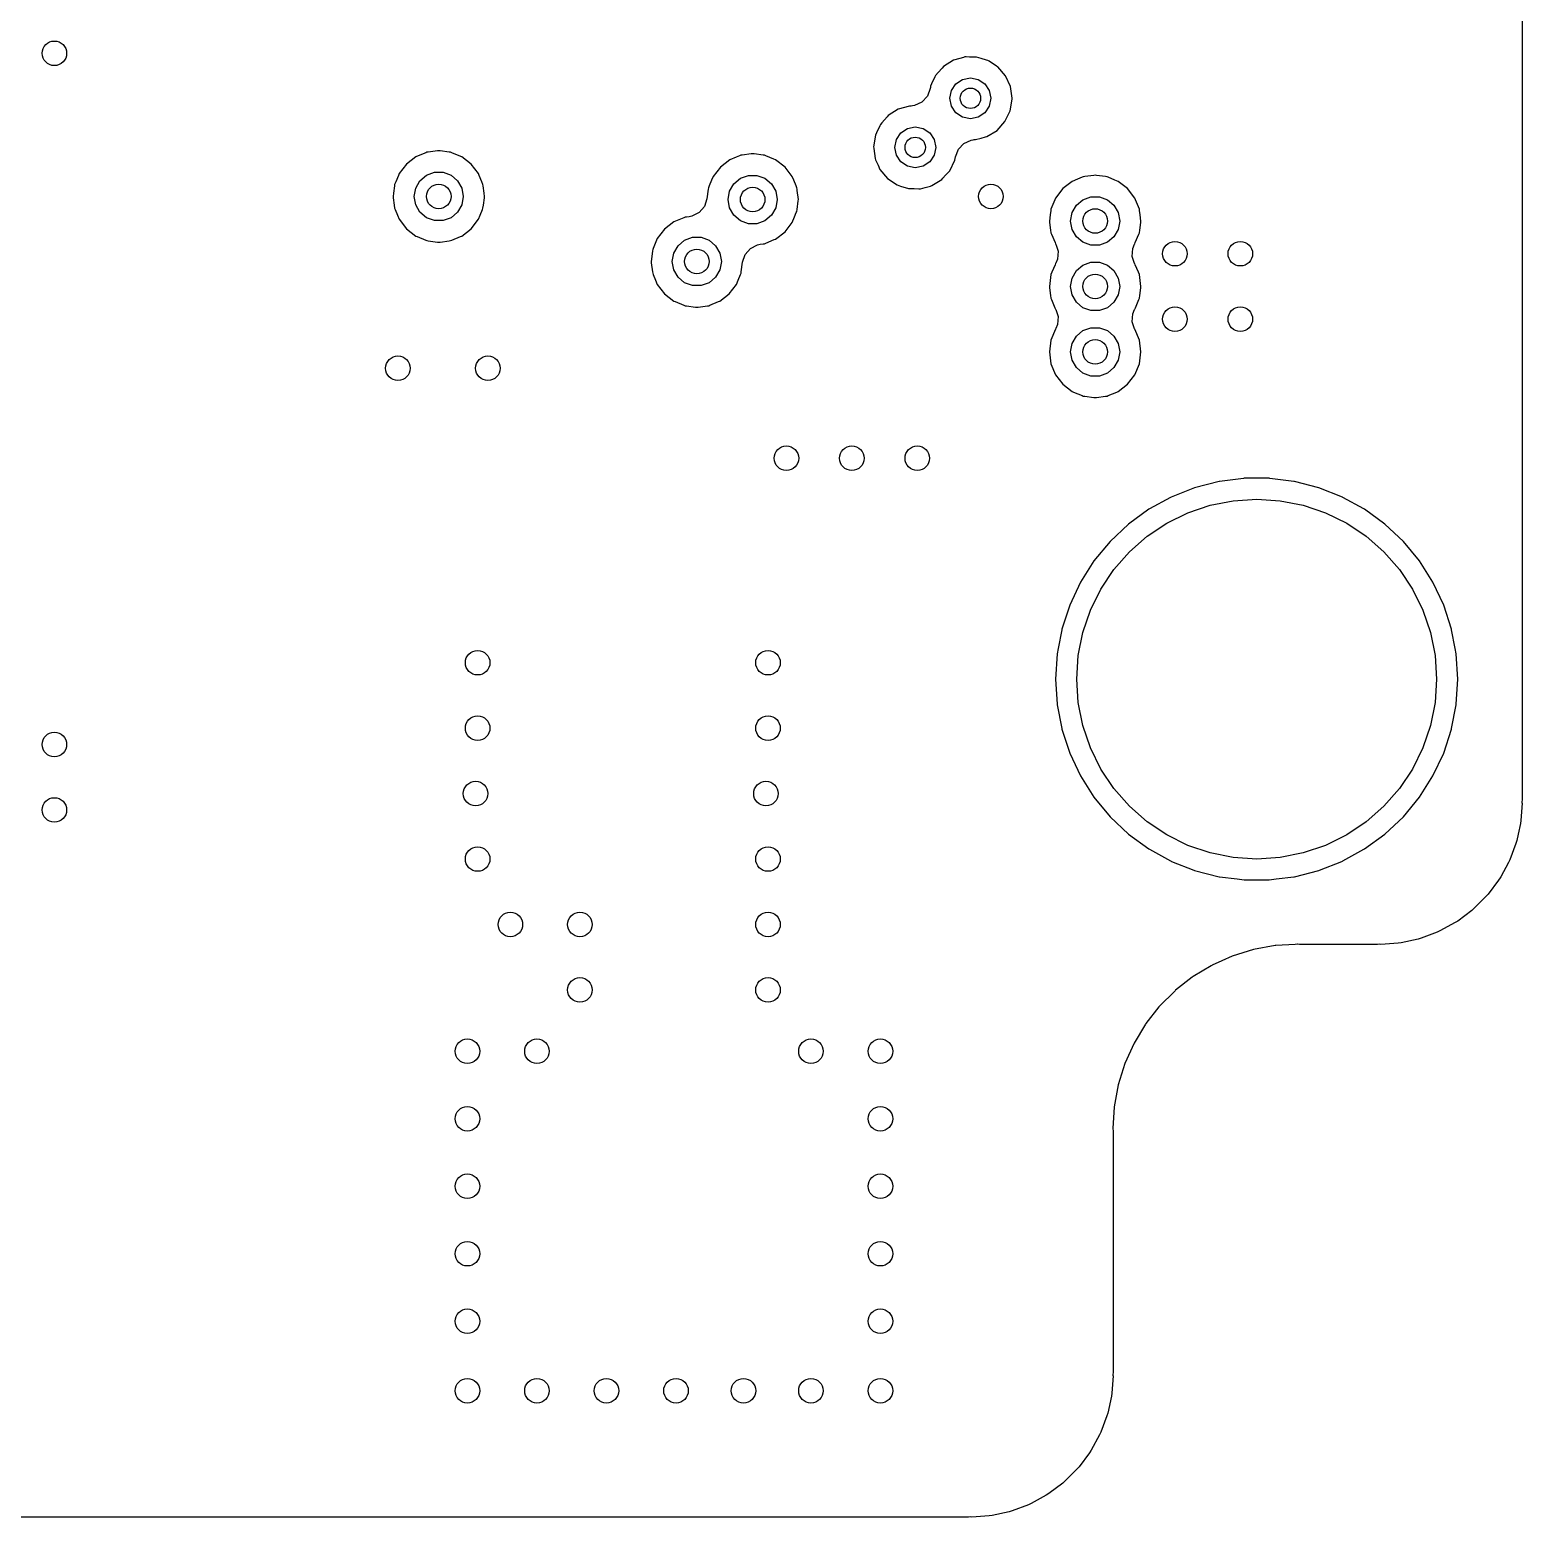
# Model space of a CAD drawing. Extents: x 0.99 to 4.24, y -7.27 to -4.02.
# Drawn here: x 3.524 to 4.242, y -7.273 to -6.558 of the extents above; entities that cross this region are included whole.
import ezdxf

# ---------------------------------------------------------------- set-up
doc = ezdxf.new("R2010")
doc.units = 0
doc.header["$MEASUREMENT"] = 0
doc.layers.add('BLACK', color=7, linetype='CONTINUOUS')

msp = doc.modelspace()

# ---------------------------------------------------------------- linework, layer by layer
at = {"layer": 'BLACK', "linetype": 'CONTINUOUS'}
for p, q in [((4.24195, -5.79568), (4.24195, -6.92717)), ((3.96818, -6.57223), (3.96337, -6.57527)), ((3.96887, -6.57204), (3.96818, -6.57223)), ((3.97297, -6.57087), (3.96887, -6.57204)), ((3.96887, -6.57204), (3.96887, -6.57204)), ((3.97365, -6.57067), (3.97297, -6.57087)), ((3.97297, -6.57087), (3.97297, -6.57087)), ((3.97436, -6.57067), (3.97365, -6.57067)), ((3.97588, -6.57068), (3.97436, -6.57067)), ((3.97934, -6.57071), (3.97588, -6.57068)), ((3.98149, -6.57135), (3.97934, -6.57071)), ((3.98412, -6.57213), (3.98149, -6.57135)), ((3.98479, -6.57234), (3.98412, -6.57213)), ((3.98412, -6.57213), (3.98412, -6.57213)), ((3.98539, -6.57272), (3.98479, -6.57234)), ((3.95961, -6.57953), (3.9593, -6.58018)), ((3.96078, -6.57821), (3.95961, -6.57953)), ((3.96276, -6.57597), (3.96078, -6.57821)), ((3.96337, -6.57527), (3.96276, -6.57597)), ((3.98897, -6.57504), (3.98539, -6.57272)), ((3.98957, -6.57543), (3.98897, -6.57504)), ((3.98897, -6.57504), (3.98897, -6.57504)), ((3.99328, -6.57974), (3.98957, -6.57543)), ((3.99564, -6.58492), (3.99328, -6.57974)), ((3.957, -6.58586), (3.95567, -6.58951)), ((3.95708, -6.58539), (3.957, -6.58586)), ((3.95719, -6.58468), (3.95708, -6.58539)), ((3.95708, -6.58539), (3.95708, -6.58539)), ((3.95767, -6.58365), (3.95719, -6.58468)), ((3.9593, -6.58018), (3.95767, -6.58365)), ((3.9593, -6.58018), (3.9593, -6.58018)), ((3.96654, -6.59055), (3.96728, -6.58678)), ((3.96728, -6.58678), (3.96942, -6.58359)), ((3.96942, -6.58359), (3.97261, -6.58146)), ((3.97261, -6.58146), (3.97638, -6.58071)), ((3.97638, -6.58071), (3.98014, -6.58146)), ((3.98014, -6.58146), (3.98334, -6.58359)), ((3.98334, -6.58359), (3.98547, -6.58678)), ((3.98547, -6.58678), (3.98622, -6.59055)), ((3.99644, -6.59055), (3.99564, -6.58492)), ((3.94849, -6.5942), (3.94779, -6.5943)), ((3.94951, -6.59401), (3.94848, -6.59413)), ((3.94848, -6.59413), (3.94849, -6.5942)), ((3.95304, -6.59238), (3.94951, -6.59401)), ((3.95567, -6.58951), (3.95304, -6.59238)), ((3.96728, -6.59432), (3.96654, -6.59055)), ((3.98622, -6.59055), (3.98547, -6.59432)), ((3.99549, -6.59665), (3.99644, -6.59104)), ((3.99644, -6.59104), (3.99644, -6.59055)), ((3.93633, -6.59942), (3.93368, -6.60242)), ((3.9368, -6.59889), (3.93633, -6.59942)), ((3.94161, -6.59586), (3.9368, -6.59889)), ((3.94229, -6.59566), (3.94161, -6.59586)), ((3.9464, -6.59449), (3.94229, -6.59566)), ((3.94229, -6.59566), (3.94229, -6.59566)), ((3.94708, -6.59429), (3.9464, -6.59449)), ((3.9464, -6.59449), (3.9464, -6.59449)), ((3.94779, -6.5943), (3.94708, -6.59429)), ((3.96942, -6.59751), (3.96728, -6.59432)), ((3.97261, -6.59964), (3.96942, -6.59751)), ((3.97638, -6.60039), (3.97261, -6.59964)), ((3.98014, -6.59964), (3.97638, -6.60039)), ((3.98334, -6.59751), (3.98014, -6.59964)), ((3.98547, -6.59432), (3.98334, -6.59751)), ((3.99301, -6.60177), (3.99549, -6.59665)), ((3.93061, -6.60831), (3.92974, -6.61393)), ((3.93114, -6.60719), (3.93061, -6.60831)), ((3.93273, -6.6038), (3.93114, -6.60719)), ((3.93303, -6.60316), (3.93273, -6.6038)), ((3.93273, -6.6038), (3.93273, -6.6038)), ((3.93368, -6.60242), (3.93303, -6.60316)), ((3.94071, -6.61041), (3.94284, -6.60721)), ((3.94284, -6.60721), (3.94604, -6.60508)), ((3.94604, -6.60508), (3.9498, -6.60433)), ((3.9498, -6.60433), (3.95357, -6.60508)), ((3.95357, -6.60508), (3.95676, -6.60721)), ((3.95676, -6.60721), (3.9589, -6.61041)), ((3.98435, -6.60897), (3.9892, -6.60599)), ((3.9892, -6.60599), (3.99301, -6.60177)), ((3.72047, -6.61578), (3.71983, -6.61586)), ((3.72112, -6.61586), (3.72047, -6.61578)), ((3.92974, -6.61393), (3.92983, -6.61463)), ((3.92983, -6.61463), (3.92984, -6.61468)), ((3.92983, -6.61463), (3.92983, -6.61463)), ((3.92984, -6.61468), (3.93048, -6.61957)), ((3.93996, -6.61417), (3.94071, -6.61041)), ((3.94071, -6.61794), (3.93996, -6.61417)), ((3.9589, -6.61041), (3.95965, -6.61417)), ((3.95965, -6.61417), (3.9589, -6.61794)), ((3.96918, -6.61873), (3.97056, -6.6151)), ((3.97056, -6.6151), (3.97322, -6.61227)), ((3.97322, -6.61227), (3.97677, -6.61067)), ((3.97677, -6.61067), (3.97777, -6.6105)), ((3.97777, -6.6105), (3.97815, -6.61045)), ((3.97815, -6.61045), (3.97886, -6.61046)), ((3.97886, -6.61046), (3.9815, -6.60974)), ((3.9815, -6.60974), (3.98366, -6.60915)), ((3.98366, -6.60915), (3.98435, -6.60897)), ((3.98366, -6.60915), (3.98366, -6.60915)), ((3.7049, -6.62223), (3.7014, -6.62679)), ((3.70946, -6.61873), (3.7049, -6.62223)), ((3.71217, -6.61761), (3.70946, -6.61873)), ((3.71417, -6.61678), (3.71217, -6.61761)), ((3.71477, -6.61653), (3.71417, -6.61678)), ((3.71417, -6.61678), (3.71417, -6.61678)), ((3.71542, -6.61644), (3.71477, -6.61653)), ((3.71983, -6.61586), (3.71542, -6.61644)), ((3.71542, -6.61644), (3.71542, -6.61644)), ((3.72552, -6.61644), (3.72112, -6.61586)), ((3.72617, -6.61653), (3.72552, -6.61644)), ((3.72552, -6.61644), (3.72552, -6.61644)), ((3.72677, -6.61678), (3.72617, -6.61653)), ((3.73033, -6.61825), (3.72677, -6.61678)), ((3.72677, -6.61678), (3.72677, -6.61678)), ((3.73148, -6.61873), (3.73033, -6.61825)), ((3.73604, -6.62223), (3.73148, -6.61873)), ((3.73954, -6.62679), (3.73604, -6.62223)), ((3.86055, -6.6202), (3.85599, -6.6237)), ((3.86358, -6.61894), (3.86055, -6.6202)), ((3.86525, -6.61825), (3.86358, -6.61894)), ((3.86586, -6.618), (3.86525, -6.61825)), ((3.86525, -6.61825), (3.86525, -6.61825)), ((3.8665, -6.61792), (3.86586, -6.618)), ((3.87091, -6.61734), (3.8665, -6.61792)), ((3.8665, -6.61792), (3.8665, -6.61792)), ((3.87156, -6.61725), (3.87091, -6.61734)), ((3.8722, -6.61734), (3.87156, -6.61725)), ((3.87661, -6.61792), (3.8722, -6.61734)), ((3.87725, -6.618), (3.87661, -6.61792)), ((3.87661, -6.61792), (3.87661, -6.61792)), ((3.87786, -6.61825), (3.87725, -6.618)), ((3.88174, -6.61986), (3.87786, -6.61825)), ((3.87786, -6.61825), (3.87786, -6.61825)), ((3.88256, -6.6202), (3.88174, -6.61986)), ((3.88712, -6.6237), (3.88256, -6.6202)), ((3.93048, -6.61957), (3.93076, -6.62022)), ((3.93076, -6.62022), (3.93076, -6.62022)), ((3.93076, -6.62022), (3.93189, -6.62279)), ((3.93189, -6.62279), (3.93277, -6.62478)), ((3.94284, -6.62113), (3.94071, -6.61794)), ((3.94604, -6.62327), (3.94284, -6.62113)), ((3.95676, -6.62113), (3.95357, -6.62327)), ((3.9589, -6.61794), (3.95676, -6.62113)), ((3.96644, -6.62539), (3.96892, -6.62027)), ((3.96892, -6.62027), (3.96904, -6.61957)), ((3.96904, -6.61957), (3.96918, -6.61873)), ((3.96904, -6.61957), (3.96904, -6.61957)), ((3.70103, -6.6277), (3.69973, -6.63083)), ((3.7014, -6.62679), (3.70103, -6.6277)), ((3.71142, -6.6302), (3.71457, -6.62757)), ((3.71457, -6.62757), (3.71842, -6.62616)), ((3.71842, -6.62616), (3.72252, -6.62616)), ((3.72252, -6.62616), (3.72638, -6.62757)), ((3.72638, -6.62757), (3.72952, -6.6302)), ((3.73992, -6.6277), (3.73954, -6.62679)), ((3.74122, -6.63083), (3.73992, -6.6277)), ((3.85177, -6.62998), (3.85063, -6.63274)), ((3.85249, -6.62826), (3.85177, -6.62998)), ((3.85599, -6.6237), (3.85249, -6.62826)), ((3.86251, -6.63168), (3.86565, -6.62904)), ((3.86565, -6.62904), (3.8695, -6.62764)), ((3.8695, -6.62764), (3.87361, -6.62764)), ((3.87361, -6.62764), (3.87746, -6.62904)), ((3.87746, -6.62904), (3.8806, -6.63168)), ((3.89062, -6.62826), (3.88712, -6.6237)), ((3.89134, -6.62998), (3.89062, -6.62826)), ((3.89248, -6.63274), (3.89134, -6.62998)), ((3.93277, -6.62478), (3.93643, -6.62913)), ((3.93643, -6.62913), (3.94116, -6.63228)), ((3.9498, -6.62402), (3.94604, -6.62327)), ((3.95357, -6.62327), (3.9498, -6.62402)), ((3.95777, -6.63259), (3.96262, -6.62961)), ((3.96262, -6.62961), (3.96311, -6.62907)), ((3.96311, -6.62907), (3.96444, -6.6276)), ((3.96444, -6.6276), (3.96644, -6.62539)), ((4.02785, -6.62953), (4.02541, -6.63054)), ((4.03012, -6.62859), (4.02785, -6.62953)), ((4.03072, -6.62834), (4.03012, -6.62859)), ((4.03012, -6.62859), (4.03012, -6.62859)), ((4.03137, -6.62825), (4.03072, -6.62834)), ((4.03577, -6.62767), (4.03137, -6.62825)), ((4.03137, -6.62825), (4.03137, -6.62825)), ((4.03642, -6.62759), (4.03577, -6.62767)), ((4.03706, -6.62767), (4.03642, -6.62759)), ((4.04147, -6.62825), (4.03706, -6.62767)), ((4.04212, -6.62834), (4.04147, -6.62825)), ((4.04147, -6.62825), (4.04147, -6.62825)), ((4.04272, -6.62859), (4.04212, -6.62834)), ((4.04594, -6.62992), (4.04272, -6.62859)), ((4.04272, -6.62859), (4.04272, -6.62859)), ((4.04743, -6.63054), (4.04594, -6.62992)), ((3.69866, -6.63619), (3.69845, -6.6378)), ((3.69912, -6.63274), (3.69866, -6.63619)), ((3.6992, -6.6321), (3.69912, -6.63274)), ((3.69912, -6.63274), (3.69912, -6.63274)), ((3.69973, -6.63083), (3.6992, -6.6321)), ((3.70866, -6.6378), (3.70937, -6.63376)), ((3.70937, -6.63376), (3.71142, -6.6302)), ((3.72952, -6.6302), (3.73157, -6.63376)), ((3.73157, -6.63376), (3.73228, -6.6378)), ((3.74174, -6.6321), (3.74122, -6.63083)), ((3.74183, -6.63274), (3.74174, -6.6321)), ((3.74228, -6.63619), (3.74183, -6.63274)), ((3.74183, -6.63274), (3.74183, -6.63274)), ((3.74249, -6.6378), (3.74228, -6.63619)), ((3.8502, -6.63422), (3.84957, -6.63899)), ((3.85029, -6.63357), (3.8502, -6.63422)), ((3.8502, -6.63422), (3.8502, -6.63422)), ((3.85063, -6.63274), (3.85029, -6.63357)), ((3.85974, -6.63927), (3.86046, -6.63523)), ((3.86046, -6.63523), (3.86251, -6.63168)), ((3.8806, -6.63168), (3.88265, -6.63523)), ((3.88265, -6.63523), (3.88337, -6.63927)), ((3.89282, -6.63357), (3.89248, -6.63274)), ((3.89291, -6.63422), (3.89282, -6.63357)), ((3.893, -6.63494), (3.89291, -6.63422)), ((3.89291, -6.63422), (3.89291, -6.63422)), ((3.89357, -6.63927), (3.893, -6.63494)), ((3.94116, -6.63228), (3.94184, -6.6325)), ((3.94184, -6.6325), (3.94184, -6.6325)), ((3.94184, -6.6325), (3.94274, -6.63278)), ((3.94274, -6.63278), (3.94659, -6.63398)), ((3.94659, -6.63398), (3.94929, -6.63403)), ((3.94929, -6.63403), (3.95157, -6.63407)), ((3.95157, -6.63407), (3.95157, -6.63407)), ((3.95157, -6.63407), (3.95228, -6.63409)), ((3.95228, -6.63409), (3.95459, -6.63346)), ((3.95459, -6.63346), (3.95709, -6.63278)), ((3.95709, -6.63278), (3.95777, -6.63259)), ((3.95709, -6.63278), (3.95709, -6.63278)), ((4.02085, -6.63404), (4.01735, -6.6386)), ((4.02541, -6.63054), (4.02085, -6.63404)), ((4.05199, -6.63404), (4.04743, -6.63054)), ((4.05549, -6.6386), (4.05199, -6.63404)), ((3.69845, -6.6378), (3.69854, -6.63844)), ((3.69854, -6.63844), (3.69902, -6.64206)), ((3.69902, -6.64206), (3.6992, -6.64349)), ((3.6992, -6.64349), (3.69945, -6.6441)), ((3.69945, -6.6441), (3.69945, -6.6441)), ((3.69945, -6.6441), (3.70057, -6.6468)), ((3.70937, -6.64183), (3.70866, -6.6378)), ((3.71142, -6.64539), (3.70937, -6.64183)), ((3.73157, -6.64183), (3.72952, -6.64539)), ((3.73228, -6.6378), (3.73157, -6.64183)), ((3.74037, -6.6468), (3.74149, -6.6441)), ((3.74149, -6.6441), (3.74174, -6.64349)), ((3.74149, -6.6441), (3.74149, -6.6441)), ((3.74174, -6.64349), (3.74193, -6.64206)), ((3.74193, -6.64206), (3.74241, -6.63844)), ((3.74241, -6.63844), (3.74249, -6.6378)), ((3.84832, -6.64267), (3.84576, -6.64559)), ((3.84957, -6.63899), (3.84832, -6.64267)), ((3.86046, -6.64331), (3.85974, -6.63927)), ((3.86251, -6.64686), (3.86046, -6.64331)), ((3.88265, -6.64331), (3.8806, -6.64686)), ((3.88337, -6.63927), (3.88265, -6.64331)), ((3.89282, -6.64497), (3.89294, -6.6441)), ((3.89294, -6.6441), (3.89349, -6.63992)), ((3.89349, -6.63992), (3.89357, -6.63927)), ((4.01506, -6.64455), (4.0148, -6.64658)), ((4.01515, -6.64391), (4.01506, -6.64455)), ((4.01506, -6.64455), (4.01506, -6.64455)), ((4.01559, -6.64285), (4.01515, -6.64391)), ((4.017, -6.63945), (4.01559, -6.64285)), ((4.01735, -6.6386), (4.017, -6.63945)), ((4.02532, -6.64557), (4.02737, -6.64201)), ((4.02737, -6.64201), (4.03051, -6.63938)), ((4.03051, -6.63938), (4.03437, -6.63797)), ((4.03437, -6.63797), (4.03847, -6.63797)), ((4.03847, -6.63797), (4.04232, -6.63938)), ((4.04232, -6.63938), (4.04547, -6.64201)), ((4.04547, -6.64201), (4.04752, -6.64557)), ((4.05584, -6.63945), (4.05549, -6.6386)), ((4.05725, -6.64285), (4.05584, -6.63945)), ((4.05769, -6.64391), (4.05725, -6.64285)), ((4.05777, -6.64455), (4.05769, -6.64391)), ((4.05804, -6.64658), (4.05777, -6.64455)), ((4.05777, -6.64455), (4.05777, -6.64455)), ((3.70057, -6.6468), (3.7014, -6.6488)), ((3.7014, -6.6488), (3.7049, -6.65337)), ((3.71457, -6.64802), (3.71142, -6.64539)), ((3.71842, -6.64943), (3.71457, -6.64802)), ((3.72252, -6.64943), (3.71842, -6.64943)), ((3.72638, -6.64802), (3.72252, -6.64943)), ((3.72952, -6.64539), (3.72638, -6.64802)), ((3.73604, -6.65337), (3.73954, -6.6488)), ((3.73954, -6.6488), (3.74037, -6.6468)), ((3.83368, -6.65003), (3.82912, -6.65352)), ((3.83676, -6.64875), (3.83368, -6.65003)), ((3.83838, -6.64808), (3.83676, -6.64875)), ((3.83899, -6.64783), (3.83838, -6.64808)), ((3.83838, -6.64808), (3.83838, -6.64808)), ((3.83963, -6.64774), (3.83899, -6.64783)), ((3.841, -6.64756), (3.83963, -6.64774)), ((3.83963, -6.64774), (3.83963, -6.64774)), ((3.84228, -6.64731), (3.841, -6.64756)), ((3.84576, -6.64559), (3.84228, -6.64731)), ((3.86565, -6.6495), (3.86251, -6.64686)), ((3.8695, -6.6509), (3.86565, -6.6495)), ((3.87361, -6.6509), (3.8695, -6.6509)), ((3.87746, -6.6495), (3.87361, -6.6509)), ((3.8806, -6.64686), (3.87746, -6.6495)), ((3.88712, -6.65484), (3.89062, -6.65028)), ((3.89062, -6.65028), (3.89173, -6.64761)), ((3.89173, -6.64761), (3.89257, -6.64557)), ((3.89257, -6.64557), (3.89282, -6.64497)), ((3.89257, -6.64557), (3.89257, -6.64557)), ((4.0148, -6.64658), (4.0144, -6.64961)), ((4.0144, -6.64961), (4.01448, -6.65025)), ((4.01448, -6.65025), (4.01498, -6.65404)), ((4.02461, -6.64961), (4.02532, -6.64557)), ((4.02532, -6.65365), (4.02461, -6.64961)), ((4.04752, -6.64557), (4.04823, -6.64961)), ((4.04823, -6.64961), (4.04752, -6.65365)), ((4.05785, -6.65404), (4.05835, -6.65025)), ((4.05844, -6.64961), (4.05804, -6.64658)), ((4.05835, -6.65025), (4.05844, -6.64961)), ((3.7049, -6.65337), (3.70946, -6.65686)), ((3.70946, -6.65686), (3.71007, -6.65711)), ((3.71007, -6.65711), (3.71417, -6.65881)), ((3.71417, -6.65881), (3.71417, -6.65881)), ((3.71417, -6.65881), (3.71477, -6.65906)), ((3.72617, -6.65906), (3.72677, -6.65881)), ((3.72677, -6.65881), (3.73088, -6.65711)), ((3.72677, -6.65881), (3.72677, -6.65881)), ((3.73088, -6.65711), (3.73148, -6.65686)), ((3.73148, -6.65686), (3.73604, -6.65337)), ((3.82562, -6.65808), (3.825, -6.65957)), ((3.82912, -6.65352), (3.82562, -6.65808)), ((3.83564, -6.6615), (3.83878, -6.65887)), ((3.83878, -6.65887), (3.84263, -6.65746)), ((3.84263, -6.65746), (3.84674, -6.65746)), ((3.84674, -6.65746), (3.85059, -6.65887)), ((3.85059, -6.65887), (3.85373, -6.6615)), ((3.87786, -6.66029), (3.88196, -6.65859)), ((3.88196, -6.65859), (3.88256, -6.65834)), ((3.88256, -6.65834), (3.88712, -6.65484)), ((4.01498, -6.65404), (4.01515, -6.65531)), ((4.01515, -6.65531), (4.0154, -6.65591)), ((4.0154, -6.65591), (4.0154, -6.65591)), ((4.0154, -6.65591), (4.01709, -6.66)), ((4.02737, -6.6572), (4.02532, -6.65365)), ((4.03051, -6.65983), (4.02737, -6.6572)), ((4.04547, -6.6572), (4.04232, -6.65983)), ((4.04752, -6.65365), (4.04547, -6.6572)), ((4.05574, -6.66), (4.05744, -6.65591)), ((4.05744, -6.65591), (4.05769, -6.65531)), ((4.05744, -6.65591), (4.05744, -6.65591)), ((4.05769, -6.65531), (4.05785, -6.65404)), ((3.71477, -6.65906), (3.71542, -6.65915)), ((3.71542, -6.65915), (3.71542, -6.65915)), ((3.71542, -6.65915), (3.71983, -6.65973)), ((3.71983, -6.65973), (3.72047, -6.65981)), ((3.72047, -6.65981), (3.72112, -6.65973)), ((3.72112, -6.65973), (3.72552, -6.65915)), ((3.72552, -6.65915), (3.72617, -6.65906)), ((3.72552, -6.65915), (3.72552, -6.65915)), ((3.82316, -6.66535), (3.82267, -6.66909)), ((3.82333, -6.66404), (3.82316, -6.66535)), ((3.82342, -6.6634), (3.82333, -6.66404)), ((3.82333, -6.66404), (3.82333, -6.66404)), ((3.82367, -6.66278), (3.82342, -6.6634)), ((3.825, -6.65957), (3.82367, -6.66278)), ((3.83287, -6.66909), (3.83359, -6.66505)), ((3.83359, -6.66505), (3.83564, -6.6615)), ((3.85373, -6.6615), (3.85578, -6.66505)), ((3.85578, -6.66505), (3.8565, -6.66909)), ((3.86667, -6.66938), (3.86792, -6.6657)), ((3.86792, -6.6657), (3.87048, -6.66278)), ((3.87048, -6.66278), (3.87396, -6.66106)), ((3.87396, -6.66106), (3.87524, -6.66081)), ((3.87524, -6.66081), (3.87661, -6.66063)), ((3.87661, -6.66063), (3.87725, -6.66054)), ((3.87661, -6.66063), (3.87661, -6.66063)), ((3.87725, -6.66054), (3.87786, -6.66029)), ((3.87786, -6.66029), (3.87786, -6.66029)), ((4.01709, -6.66), (4.01735, -6.66062)), ((4.01735, -6.66062), (4.01742, -6.66071)), ((4.01742, -6.66071), (4.01856, -6.66405)), ((4.01856, -6.66405), (4.0183, -6.66793)), ((4.03437, -6.66124), (4.03051, -6.65983)), ((4.03847, -6.66124), (4.03437, -6.66124)), ((4.04232, -6.65983), (4.03847, -6.66124)), ((4.05428, -6.66665), (4.05453, -6.66278)), ((4.05453, -6.66278), (4.05536, -6.66078)), ((4.05536, -6.66078), (4.05549, -6.66062)), ((4.05549, -6.66062), (4.05574, -6.66)), ((3.82267, -6.66909), (3.82275, -6.66974)), ((3.82275, -6.66974), (3.82333, -6.67412)), ((3.83359, -6.67313), (3.83287, -6.66909)), ((3.83564, -6.67669), (3.83359, -6.67313)), ((3.85578, -6.67313), (3.85373, -6.67669)), ((3.8565, -6.66909), (3.85578, -6.67313)), ((3.86604, -6.67412), (3.86667, -6.66938)), ((4.0171, -6.6707), (4.0156, -6.6743)), ((4.01735, -6.67009), (4.0171, -6.6707)), ((4.0171, -6.6707), (4.0171, -6.6707)), ((4.01748, -6.66993), (4.01735, -6.67009)), ((4.0183, -6.66793), (4.01748, -6.66993)), ((4.02737, -6.67351), (4.03051, -6.67087)), ((4.03051, -6.67087), (4.03437, -6.66947)), ((4.03437, -6.66947), (4.03847, -6.66947)), ((4.03847, -6.66947), (4.04232, -6.67087)), ((4.04232, -6.67087), (4.04547, -6.67351)), ((4.05541, -6.67), (4.05428, -6.66665)), ((4.05549, -6.67009), (4.05541, -6.67)), ((4.05574, -6.6707), (4.05549, -6.67009)), ((4.05723, -6.6743), (4.05574, -6.6707)), ((4.05574, -6.6707), (4.05574, -6.6707)), ((3.82333, -6.67412), (3.82342, -6.67479)), ((3.82342, -6.67479), (3.82367, -6.6754)), ((3.82367, -6.6754), (3.82367, -6.6754)), ((3.82367, -6.6754), (3.82481, -6.67816)), ((3.82481, -6.67816), (3.82562, -6.6801)), ((3.82562, -6.6801), (3.82912, -6.68466)), ((3.83878, -6.67932), (3.83564, -6.67669)), ((3.84263, -6.68073), (3.83878, -6.67932)), ((3.85059, -6.67932), (3.84674, -6.68073)), ((3.85373, -6.67669), (3.85059, -6.67932)), ((3.86025, -6.68466), (3.86375, -6.6801)), ((3.86375, -6.6801), (3.86456, -6.67816)), ((3.86456, -6.67816), (3.8657, -6.6754)), ((3.8657, -6.6754), (3.86595, -6.67479)), ((3.8657, -6.6754), (3.8657, -6.6754)), ((3.86595, -6.67479), (3.86604, -6.67412)), ((4.01515, -6.6754), (4.0144, -6.6811)), ((4.0156, -6.6743), (4.01515, -6.6754)), ((4.02461, -6.6811), (4.02532, -6.67706)), ((4.02532, -6.67706), (4.02737, -6.67351)), ((4.04547, -6.67351), (4.04752, -6.67706)), ((4.04752, -6.67706), (4.04823, -6.6811)), ((4.05769, -6.6754), (4.05723, -6.6743)), ((4.05844, -6.6811), (4.05769, -6.6754)), ((3.82912, -6.68466), (3.83368, -6.68816)), ((3.84674, -6.68073), (3.84263, -6.68073)), ((3.85569, -6.68816), (3.86025, -6.68466)), ((4.0144, -6.6811), (4.01448, -6.68175)), ((4.01448, -6.68175), (4.01497, -6.68546)), ((4.01497, -6.68546), (4.01515, -6.6868)), ((4.01515, -6.6868), (4.0154, -6.6874)), ((4.0154, -6.6874), (4.0154, -6.6874)), ((4.0154, -6.6874), (4.01706, -6.69142)), ((4.02532, -6.68514), (4.02461, -6.6811)), ((4.02737, -6.68869), (4.02532, -6.68514)), ((4.04752, -6.68514), (4.04547, -6.68869)), ((4.04823, -6.6811), (4.04752, -6.68514)), ((4.05577, -6.69142), (4.05744, -6.6874)), ((4.05744, -6.6874), (4.05769, -6.6868)), ((4.05744, -6.6874), (4.05744, -6.6874)), ((4.05769, -6.6868), (4.05786, -6.68546)), ((4.05786, -6.68546), (4.05835, -6.68175)), ((4.05835, -6.68175), (4.05844, -6.6811)), ((3.83368, -6.68816), (3.83428, -6.68841)), ((3.83428, -6.68841), (3.83838, -6.69011)), ((3.83838, -6.69011), (3.83838, -6.69011)), ((3.83838, -6.69011), (3.83899, -6.69036)), ((3.83899, -6.69036), (3.83963, -6.69045)), ((3.83963, -6.69045), (3.83963, -6.69045)), ((3.83963, -6.69045), (3.84404, -6.69103)), ((3.84404, -6.69103), (3.84469, -6.69111)), ((3.84469, -6.69111), (3.84533, -6.69103)), ((3.84533, -6.69103), (3.84974, -6.69045)), ((3.84974, -6.69045), (3.85038, -6.69036)), ((3.84974, -6.69045), (3.84974, -6.69045)), ((3.85038, -6.69036), (3.85099, -6.69011)), ((3.85099, -6.69011), (3.85509, -6.68841)), ((3.85099, -6.69011), (3.85099, -6.69011)), ((3.85509, -6.68841), (3.85569, -6.68816)), ((4.01706, -6.69142), (4.01735, -6.69211)), ((4.01735, -6.69211), (4.01742, -6.69221)), ((4.01742, -6.69221), (4.01856, -6.69555)), ((4.03051, -6.69133), (4.02737, -6.68869)), ((4.03437, -6.69273), (4.03051, -6.69133)), ((4.03847, -6.69273), (4.03437, -6.69273)), ((4.04232, -6.69133), (4.03847, -6.69273)), ((4.04547, -6.68869), (4.04232, -6.69133)), ((4.05428, -6.69815), (4.05453, -6.69427)), ((4.05453, -6.69427), (4.05536, -6.69228)), ((4.05536, -6.69228), (4.05549, -6.69211)), ((4.05549, -6.69211), (4.05577, -6.69142)), ((4.01735, -6.70159), (4.01515, -6.7069)), ((4.01748, -6.70142), (4.01735, -6.70159)), ((4.0183, -6.69943), (4.01748, -6.70142)), ((4.01856, -6.69555), (4.0183, -6.69943)), ((4.03051, -6.70237), (4.03437, -6.70097)), ((4.03437, -6.70097), (4.03847, -6.70097)), ((4.03847, -6.70097), (4.04232, -6.70237)), ((4.05541, -6.70149), (4.05428, -6.69815)), ((4.05549, -6.70159), (4.05541, -6.70149)), ((4.05769, -6.7069), (4.05549, -6.70159)), ((4.01515, -6.7069), (4.0144, -6.7126)), ((4.02461, -6.7126), (4.02532, -6.70856)), ((4.02532, -6.70856), (4.02737, -6.70501)), ((4.02737, -6.70501), (4.03051, -6.70237)), ((4.04232, -6.70237), (4.04547, -6.70501)), ((4.04547, -6.70501), (4.04752, -6.70856)), ((4.04752, -6.70856), (4.04823, -6.7126)), ((4.05844, -6.7126), (4.05769, -6.7069)), ((4.0144, -6.7126), (4.01515, -6.7183)), ((4.02532, -6.71664), (4.02461, -6.7126)), ((4.04823, -6.7126), (4.04752, -6.71664)), ((4.05769, -6.7183), (4.05844, -6.7126)), ((4.01515, -6.7183), (4.01735, -6.72361)), ((4.02737, -6.72019), (4.02532, -6.71664)), ((4.03051, -6.72283), (4.02737, -6.72019)), ((4.03437, -6.72423), (4.03051, -6.72283)), ((4.04232, -6.72283), (4.03847, -6.72423)), ((4.04547, -6.72019), (4.04232, -6.72283)), ((4.04752, -6.71664), (4.04547, -6.72019)), ((4.05549, -6.72361), (4.05769, -6.7183)), ((4.01735, -6.72361), (4.02085, -6.72817)), ((4.02085, -6.72817), (4.02541, -6.73167)), ((4.03847, -6.72423), (4.03437, -6.72423)), ((4.04743, -6.73167), (4.05199, -6.72817)), ((4.05199, -6.72817), (4.05549, -6.72361)), ((4.02541, -6.73167), (4.02601, -6.73192)), ((4.02601, -6.73192), (4.03012, -6.73362)), ((4.03012, -6.73362), (4.03012, -6.73362)), ((4.03012, -6.73362), (4.03072, -6.73387)), ((4.03072, -6.73387), (4.03137, -6.73395)), ((4.03137, -6.73395), (4.03137, -6.73395)), ((4.03137, -6.73395), (4.03577, -6.73453)), ((4.03577, -6.73453), (4.03642, -6.73462)), ((4.03642, -6.73462), (4.03706, -6.73453)), ((4.03706, -6.73453), (4.04147, -6.73395)), ((4.04147, -6.73395), (4.04212, -6.73387)), ((4.04147, -6.73395), (4.04147, -6.73395)), ((4.04212, -6.73387), (4.04272, -6.73362)), ((4.04272, -6.73362), (4.04682, -6.73192)), ((4.04272, -6.73362), (4.04272, -6.73362)), ((4.04682, -6.73192), (4.04743, -6.73167)), ((4.10778, -6.77348), (4.09634, -6.77493)), ((4.10809, -6.77344), (4.10778, -6.77348)), ((4.12025, -6.77344), (4.10809, -6.77344)), ((4.12056, -6.77348), (4.12025, -6.77344)), ((4.13201, -6.77493), (4.12056, -6.77348)), ((4.08425, -6.77799), (4.07295, -6.78247)), ((4.09603, -6.77497), (4.08425, -6.77799)), ((4.09634, -6.77493), (4.09603, -6.77497)), ((4.09634, -6.77493), (4.09634, -6.77493)), ((4.13232, -6.77497), (4.13201, -6.77493)), ((4.13201, -6.77493), (4.13201, -6.77493)), ((4.14409, -6.77799), (4.13232, -6.77497)), ((4.1554, -6.78247), (4.14409, -6.77799)), ((4.06257, -6.78818), (4.06229, -6.78833)), ((4.07267, -6.78262), (4.06257, -6.78818)), ((4.07295, -6.78247), (4.07267, -6.78262)), ((4.07267, -6.78262), (4.07267, -6.78262)), ((4.08103, -6.79006), (4.09176, -6.78642)), ((4.09176, -6.78642), (4.10287, -6.78421)), ((4.10287, -6.78421), (4.11417, -6.78346)), ((4.11417, -6.78346), (4.12548, -6.78421)), ((4.12548, -6.78421), (4.13659, -6.78642)), ((4.13659, -6.78642), (4.14732, -6.79006)), ((4.15567, -6.78262), (4.1554, -6.78247)), ((4.16578, -6.78818), (4.15567, -6.78262)), ((4.15567, -6.78262), (4.15567, -6.78262)), ((4.16605, -6.78833), (4.16578, -6.78818)), ((4.06229, -6.78833), (4.05245, -6.79547)), ((4.06145, -6.80136), (4.07087, -6.79507)), ((4.07087, -6.79507), (4.08103, -6.79006)), ((4.14732, -6.79006), (4.15748, -6.79507)), ((4.15748, -6.79507), (4.1669, -6.80136)), ((4.17589, -6.79547), (4.16605, -6.78833)), ((4.05245, -6.79547), (4.04359, -6.8038)), ((4.05293, -6.80883), (4.06145, -6.80136)), ((4.1669, -6.80136), (4.17542, -6.80883)), ((4.18476, -6.8038), (4.17589, -6.79547)), ((4.04359, -6.8038), (4.03584, -6.81317)), ((4.04546, -6.81735), (4.05293, -6.80883)), ((4.17542, -6.80883), (4.18289, -6.81735)), ((4.19251, -6.81317), (4.18476, -6.8038)), ((4.03584, -6.81317), (4.02932, -6.82343)), ((4.19902, -6.82343), (4.19251, -6.81317)), ((4.02932, -6.82343), (4.02415, -6.83444)), ((4.03916, -6.82677), (4.04546, -6.81735)), ((4.18289, -6.81735), (4.18918, -6.82677)), ((4.2042, -6.83444), (4.19902, -6.82343)), ((4.03415, -6.83693), (4.03916, -6.82677)), ((4.18918, -6.82677), (4.19419, -6.83693)), ((4.02415, -6.83444), (4.02039, -6.846)), ((4.03051, -6.84766), (4.03415, -6.83693)), ((4.19419, -6.83693), (4.19784, -6.84766)), ((4.20796, -6.846), (4.2042, -6.83444)), ((4.02033, -6.84631), (4.01859, -6.85541)), ((4.02039, -6.846), (4.02033, -6.84631)), ((4.02033, -6.84631), (4.02033, -6.84631)), ((4.0283, -6.85877), (4.03051, -6.84766)), ((4.19784, -6.84766), (4.20005, -6.85877)), ((4.20801, -6.84631), (4.20796, -6.846)), ((4.20975, -6.85541), (4.20801, -6.84631)), ((4.20801, -6.84631), (4.20801, -6.84631)), ((4.01811, -6.85794), (4.01735, -6.87008)), ((4.01859, -6.85541), (4.01811, -6.85794)), ((4.02756, -6.87008), (4.0283, -6.85877)), ((4.20005, -6.85877), (4.20079, -6.87008)), ((4.21023, -6.85794), (4.20975, -6.85541)), ((4.211, -6.87008), (4.21023, -6.85794)), ((4.01735, -6.87008), (4.01811, -6.88221)), ((4.0283, -6.88138), (4.02756, -6.87008)), ((4.20079, -6.87008), (4.20005, -6.88138)), ((4.21023, -6.88221), (4.211, -6.87008)), ((4.03051, -6.8925), (4.0283, -6.88138)), ((4.20005, -6.88138), (4.19784, -6.8925)), ((4.01811, -6.88221), (4.01817, -6.88252)), ((4.01817, -6.88252), (4.02033, -6.89385)), ((4.20801, -6.89385), (4.21018, -6.88252)), ((4.21018, -6.88252), (4.21023, -6.88221)), ((4.02033, -6.89385), (4.02033, -6.89385)), ((4.02033, -6.89385), (4.02039, -6.89416)), ((4.02039, -6.89416), (4.02415, -6.90572)), ((4.03415, -6.90322), (4.03051, -6.8925)), ((4.19784, -6.8925), (4.19419, -6.90322)), ((4.2042, -6.90572), (4.20796, -6.89416)), ((4.20796, -6.89416), (4.20801, -6.89385)), ((4.20801, -6.89385), (4.20801, -6.89385)), ((4.02415, -6.90572), (4.02932, -6.91672)), ((4.03916, -6.91339), (4.03415, -6.90322)), ((4.19419, -6.90322), (4.18918, -6.91339)), ((4.19902, -6.91672), (4.2042, -6.90572)), ((4.02932, -6.91672), (4.03584, -6.92699)), ((4.04546, -6.92281), (4.03916, -6.91339)), ((4.18918, -6.91339), (4.18289, -6.92281)), ((4.19251, -6.92699), (4.19902, -6.91672)), ((4.05293, -6.93132), (4.04546, -6.92281)), ((4.18289, -6.92281), (4.17542, -6.93132)), ((4.03584, -6.92699), (4.04359, -6.93636)), ((4.06145, -6.93879), (4.05293, -6.93132)), ((4.17542, -6.93132), (4.1669, -6.93879)), ((4.18476, -6.93636), (4.19251, -6.92699)), ((4.2419, -6.92986), (4.2413, -6.9382)), ((4.24194, -6.92817), (4.24175, -6.92913)), ((4.24175, -6.92913), (4.24185, -6.92962)), ((4.24185, -6.92962), (4.2418, -6.92985)), ((4.2418, -6.92985), (4.2419, -6.92986)), ((4.24195, -6.92717), (4.24194, -6.92722)), ((4.24194, -6.92722), (4.24194, -6.92817)), ((4.04359, -6.93636), (4.05245, -6.94468)), ((4.07087, -6.94509), (4.06145, -6.93879)), ((4.1669, -6.93879), (4.15748, -6.94509)), ((4.17589, -6.94468), (4.18476, -6.93636)), ((4.2413, -6.9382), (4.2411, -6.93961)), ((4.05245, -6.94468), (4.06229, -6.95183)), ((4.08103, -6.9501), (4.07087, -6.94509)), ((4.15748, -6.94509), (4.14732, -6.9501)), ((4.16605, -6.95183), (4.17589, -6.94468)), ((4.23999, -6.94468), (4.23932, -6.9478)), ((4.2411, -6.93961), (4.23999, -6.94468)), ((4.06229, -6.95183), (4.06257, -6.95198)), ((4.06257, -6.95198), (4.07267, -6.95754)), ((4.09176, -6.95374), (4.08103, -6.9501)), ((4.14732, -6.9501), (4.13659, -6.95374)), ((4.15567, -6.95754), (4.16578, -6.95198)), ((4.16578, -6.95198), (4.16605, -6.95183)), ((4.23892, -6.94916), (4.23599, -6.95701)), ((4.23932, -6.9478), (4.23892, -6.94916)), ((4.07267, -6.95754), (4.07267, -6.95754)), ((4.07267, -6.95754), (4.07295, -6.95769)), ((4.07295, -6.95769), (4.07324, -6.9578)), ((4.07324, -6.9578), (4.07324, -6.9578)), ((4.07324, -6.9578), (4.08396, -6.96205)), ((4.10287, -6.95595), (4.09176, -6.95374)), ((4.11417, -6.95669), (4.10287, -6.95595)), ((4.12548, -6.95595), (4.11417, -6.95669)), ((4.13659, -6.95374), (4.12548, -6.95595)), ((4.14438, -6.96205), (4.15511, -6.9578)), ((4.15511, -6.9578), (4.1554, -6.95769)), ((4.15511, -6.9578), (4.15511, -6.9578)), ((4.1554, -6.95769), (4.15567, -6.95754)), ((4.15567, -6.95754), (4.15567, -6.95754)), ((4.2354, -6.95831), (4.23162, -6.96523)), ((4.23599, -6.95701), (4.2354, -6.95831)), ((4.08396, -6.96205), (4.08425, -6.96216)), ((4.08425, -6.96216), (4.09603, -6.96519)), ((4.09603, -6.96519), (4.09634, -6.96523)), ((4.09634, -6.96523), (4.09634, -6.96523)), ((4.09634, -6.96523), (4.10472, -6.96629)), ((4.10472, -6.96629), (4.10809, -6.96671)), ((4.10809, -6.96671), (4.12025, -6.96671)), ((4.12025, -6.96671), (4.12362, -6.96629)), ((4.12362, -6.96629), (4.13201, -6.96523)), ((4.13201, -6.96523), (4.13232, -6.96519)), ((4.13201, -6.96523), (4.13201, -6.96523)), ((4.13232, -6.96519), (4.14409, -6.96216)), ((4.14409, -6.96216), (4.14438, -6.96205)), ((4.23061, -6.96686), (4.22559, -6.97357)), ((4.23138, -6.96566), (4.23061, -6.96686)), ((4.23162, -6.96523), (4.23138, -6.96566)), ((4.22466, -6.97464), (4.21873, -6.98057)), ((4.22559, -6.97357), (4.22466, -6.97464)), ((4.21766, -6.9815), (4.21095, -6.98652)), ((4.21873, -6.98057), (4.21766, -6.9815)), ((4.20976, -6.98729), (4.2024, -6.9913)), ((4.21095, -6.98652), (4.20976, -6.98729)), ((4.19189, -6.99522), (4.1837, -6.997)), ((4.19326, -6.99482), (4.19189, -6.99522)), ((4.20111, -6.99189), (4.19326, -6.99482)), ((4.2024, -6.9913), (4.20111, -6.99189)), ((4.10233, -7.00347), (4.09743, -7.00567)), ((4.11258, -7.00028), (4.10233, -7.00347)), ((4.12314, -6.99834), (4.11258, -7.00028)), ((4.12344, -6.99832), (4.12314, -6.99834)), ((4.13261, -6.99777), (4.12344, -6.99832)), ((4.12344, -6.99832), (4.12344, -6.99832)), ((4.13361, -6.99771), (4.13261, -6.99777)), ((4.13261, -6.99777), (4.13261, -6.99777)), ((4.13386, -6.99766), (4.13361, -6.99771)), ((4.13482, -6.99785), (4.13386, -6.99766)), ((4.13578, -6.99785), (4.13482, -6.99785)), ((4.13583, -6.99785), (4.13578, -6.99785)), ((4.15354, -6.99785), (4.13583, -6.99785)), ((4.17126, -6.99785), (4.15354, -6.99785)), ((4.17131, -6.99785), (4.17126, -6.99785)), ((4.17227, -6.99785), (4.17131, -6.99785)), ((4.17323, -6.99766), (4.17227, -6.99785)), ((4.17395, -6.9978), (4.17323, -6.99766)), ((4.1823, -6.99721), (4.17395, -6.9978)), ((4.1837, -6.997), (4.1823, -6.99721)), ((4.09228, -7.00803), (4.0836, -7.01328)), ((4.09253, -7.00788), (4.09228, -7.00803)), ((4.09281, -7.00775), (4.09253, -7.00788)), ((4.09743, -7.00567), (4.09281, -7.00775)), ((4.09281, -7.00775), (4.09281, -7.00775)), ((4.08311, -7.01362), (4.07513, -7.01987)), ((4.08334, -7.01343), (4.08311, -7.01362)), ((4.08311, -7.01362), (4.08311, -7.01362)), ((4.0836, -7.01328), (4.08334, -7.01343)), ((4.0836, -7.01328), (4.0836, -7.01328)), ((4.07489, -7.02006), (4.0673, -7.02765)), ((4.07513, -7.01987), (4.07489, -7.02006)), ((4.07513, -7.01987), (4.07513, -7.01987)), ((4.06711, -7.02788), (4.06086, -7.03586)), ((4.0673, -7.02765), (4.06711, -7.02788)), ((4.06711, -7.02788), (4.06711, -7.02788)), ((4.06068, -7.0361), (4.05512, -7.04529)), ((4.06086, -7.03586), (4.06068, -7.0361)), ((4.06086, -7.03586), (4.06086, -7.03586)), ((4.05512, -7.04529), (4.05071, -7.05508)), ((4.05071, -7.05508), (4.04752, -7.06533)), ((4.04752, -7.06533), (4.04558, -7.0759)), ((4.04558, -7.0759), (4.04495, -7.08637)), ((4.04495, -7.08637), (4.0449, -7.08661)), ((4.0449, -7.08661), (4.04509, -7.08758)), ((4.04509, -7.08758), (4.04509, -7.08853)), ((4.04509, -7.08853), (4.0451, -7.08858)), ((4.0451, -7.08858), (4.0451, -7.20276)), ((4.04509, -7.20376), (4.0449, -7.20472)), ((4.0449, -7.20472), (4.045, -7.20521)), ((4.0451, -7.20276), (4.04509, -7.20281)), ((4.04509, -7.20281), (4.04509, -7.20376)), ((4.04505, -7.20545), (4.04445, -7.21379)), ((4.045, -7.20521), (4.04495, -7.20544)), ((4.04495, -7.20544), (4.04505, -7.20545)), ((4.04425, -7.2152), (4.04247, -7.22339)), ((4.04445, -7.21379), (4.04425, -7.2152)), ((4.04207, -7.22475), (4.03914, -7.2326)), ((4.04247, -7.22339), (4.04207, -7.22475)), ((4.03914, -7.2326), (4.03855, -7.2339)), ((4.03855, -7.2339), (4.03453, -7.24125)), ((4.03376, -7.24245), (4.02874, -7.24916)), ((4.03453, -7.24125), (4.03376, -7.24245)), ((4.02781, -7.25023), (4.02188, -7.25616)), ((4.02874, -7.24916), (4.02781, -7.25023)), ((4.0141, -7.26211), (4.01291, -7.26288)), ((4.02081, -7.25709), (4.0141, -7.26211)), ((4.02188, -7.25616), (4.02081, -7.25709)), ((4.00426, -7.26748), (3.99641, -7.27041)), ((4.00555, -7.26689), (4.00426, -7.26748)), ((4.01291, -7.26288), (4.00555, -7.26689)), ((3.97441, -7.27344), (1.26181, -7.27344)), ((3.97446, -7.27344), (3.97441, -7.27344)), ((3.97542, -7.27344), (3.97446, -7.27344)), ((3.97638, -7.27325), (3.97542, -7.27344)), ((3.9771, -7.27339), (3.97638, -7.27325)), ((3.98545, -7.2728), (3.9771, -7.27339)), ((3.98685, -7.27259), (3.98545, -7.2728)), ((3.99504, -7.27081), (3.98685, -7.27259)), ((3.99641, -7.27041), (3.99504, -7.27081))]:
    msp.add_line(p, q, dxfattribs=at)
at = {"layer": 'BLACK'}
for centre, radius in [((3.53543, -6.5689), 0.00591), ((3.97638, -6.59055), 0.00492), ((3.9498, -6.61417), 0.00492), ((3.72047, -6.6378), 0.00591), ((3.87156, -6.63927), 0.00591), ((3.98622, -6.6378), 0.00591), ((4.03642, -6.64961), 0.00591), ((3.84469, -6.66909), 0.00591), ((4.0748, -6.66535), 0.00591), ((4.1063, -6.66535), 0.00591), ((4.03642, -6.6811), 0.00591), ((4.0748, -6.69685), 0.00591), ((4.1063, -6.69685), 0.00591), ((4.03642, -6.7126), 0.00591), ((3.70079, -6.72047), 0.00591), ((3.74409, -6.72047), 0.00591), ((3.8878, -6.76378), 0.00591), ((3.91929, -6.76378), 0.00591), ((3.95079, -6.76378), 0.00591), ((3.73917, -6.8622), 0.00591), ((3.87894, -6.8622), 0.00591), ((3.73917, -6.8937), 0.00591), ((3.87894, -6.8937), 0.00591), ((3.53543, -6.90157), 0.00591), ((3.73819, -6.9252), 0.00591), ((3.87795, -6.9252), 0.00591), ((3.53543, -6.93307), 0.00591), ((3.73917, -6.95669), 0.00591), ((3.87894, -6.95669), 0.00591), ((3.75492, -6.98819), 0.00591), ((3.78839, -6.98819), 0.00591), ((3.87894, -6.98819), 0.00591), ((3.78839, -7.01969), 0.00591), ((3.87894, -7.01969), 0.00591), ((3.73425, -7.04921), 0.00591), ((3.76772, -7.04921), 0.00591), ((3.89961, -7.04921), 0.00591), ((3.93307, -7.04921), 0.00591), ((3.73425, -7.08169), 0.00591), ((3.93307, -7.08169), 0.00591), ((3.73425, -7.11417), 0.00591), ((3.93307, -7.11417), 0.00591), ((3.73425, -7.14665), 0.00591), ((3.93307, -7.14665), 0.00591), ((3.73425, -7.17913), 0.00591), ((3.93307, -7.17913), 0.00591), ((3.73425, -7.2126), 0.00591), ((3.76772, -7.2126), 0.00591), ((3.80118, -7.2126), 0.00591), ((3.83465, -7.2126), 0.00591), ((3.86713, -7.2126), 0.00591), ((3.89961, -7.2126), 0.00591), ((3.93307, -7.2126), 0.00591)]:
    msp.add_circle(centre, radius, dxfattribs=at)

doc.saveas('drawing.dxf')
